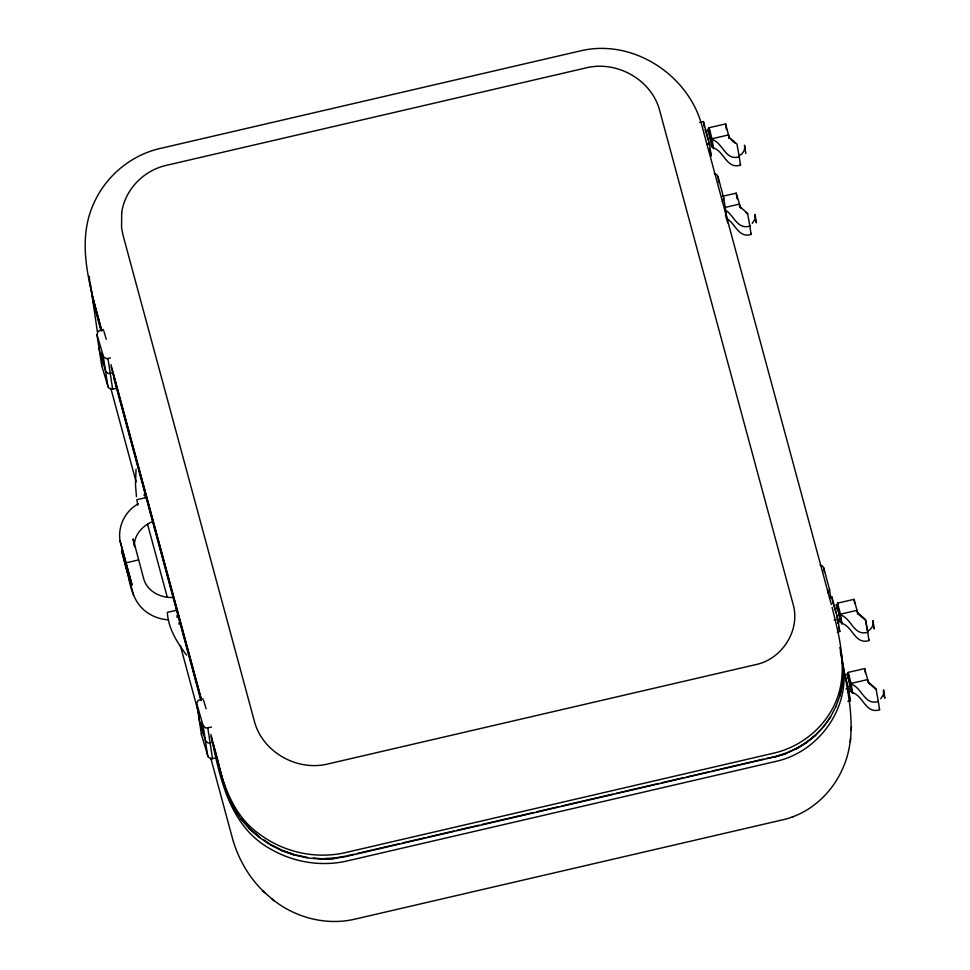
<?xml version="1.0" encoding="UTF-8"?>
<svg xmlns="http://www.w3.org/2000/svg" width="970" height="970" viewBox="0 0 970 970"><rect width="100%" height="100%" fill="white"/><g stroke="black" fill="none" stroke-linecap="round" stroke-linejoin="round"><path stroke-width="1.45" d="M134.43 546.619C133.69 535.525 142.044 526.286 151.659 521.981M272.231 899.154C294.771 917.474 325.593 925.744 354.135 919.33L783.178 819.711C809.368 813.672 831.072 794.115 842.081 769.901C859.905 732.277 846.943 689.937 840.36 651.234M851.199 730.386L851.49 726.639M850.326 741.844L850.617 738.206M136.03 469.274L135.485 484.491L136.443 496.664M145.124 497.61L145.039 496.604M99.401 347.49L99.279 349.855L105.669 371.389L108.276 373.559L112.738 372.929M101.814 363.253L101.692 365.617L108.313 387.588L111.174 389.419L116.388 388.376M199.238 716.927L199.117 719.303L205.507 740.837L208.113 742.996L212.575 742.365M201.651 732.689L201.53 735.066L208.15 757.024L211.011 758.855L216.225 757.812M839.923 695.575L835.813 706.851M177.146 617.49L176.964 615.55M178.941 624.146L179.086 622.619M835.946 706.475L830.405 717.254L823.615 726.748L815.576 735.284L806.422 742.717L796.309 748.925L806.397 742.583L815.576 735.284M725.305 215.873L726.118 213.642L725.245 209.932M830.526 716.757C816.619 739.346 792.332 754.005 766.445 758.431M752.235 223.367L754.927 219.305L755.121 214.443L756.394 222.797L755.509 220.481M880.712 698.788L883.403 694.726L883.597 689.864L884.87 698.218L883.985 695.902M722.298 201.59L723.79 198.207L717.97 176.54L716.612 174.527L714.272 173.703M828.065 592.997L829.568 589.614L823.748 567.935L822.378 565.922L820.038 565.11M739.552 155.503C743.299 153.672 745.481 149.283 744.523 145.197L745.797 153.551M868.029 630.924C871.775 629.093 873.958 624.704 873 620.618L874.285 628.972L873.388 626.656M138.419 503.782C124.196 511.299 116.4 528.917 120.874 544.461L132.09 585.128L120.05 540.569M785.409 753.787L775.176 756.867L785.409 753.787L796.285 748.791M792.247 816.982L792.999 816.776M103.341 329.436L97.934 331.34L96.988 334.905L103.608 356.875L106.482 358.694L110.447 357.978M203.191 698.873L198.135 700.461L196.68 703.383L203.057 725.414L205.822 728.046L211.521 727.1M699.697 122.414L703.432 121.553L709.422 143.705L711.313 156.097L709.446 149.174M710.125 134.806L709.046 127.749L725.596 123.905L729.367 138.176L729.246 137.425L736.957 144.081L739.261 156.825C725.208 161.044 723.147 143.063 712.138 139.51M711.677 141.753L713.532 148.628L712.016 138.758L728.567 134.915L729.113 138.455M706.936 144.287L709.422 143.705M722.407 196.352L736.194 193.151L740.765 208.126M725.378 207.362L739.164 204.161L739.964 207.422M145.354 497.731L136.879 499.695L137.716 505.115M138.613 559.933L125.857 562.903C129.095 579.866 130.926 600.103 145.694 611.427C152.242 616.471 160.317 619.418 168.574 619.818M177.219 610.094L167.337 612.385C168.21 628.451 177.158 642.601 186.567 655.114M829.423 597.556L831.908 596.974L837.898 619.127L839.79 631.519L837.304 632.101M839.038 613.052L837.522 603.17L854.073 599.327L857.844 613.598L865.543 620.266L867.75 632.246C853.685 636.453 851.624 618.484 840.614 614.932M839.414 614.422L842.009 624.049L840.493 614.18L857.056 610.336L857.589 613.877M834.164 620L837.898 619.127M849.417 680.879L848.12 672.416L864.67 668.572L868.32 682.092L876.031 688.748L878.335 701.492C864.282 705.699 862.221 687.73 851.211 684.177M850.375 685.05L852.606 693.295L851.09 683.426L867.641 679.582L868.441 682.844L876.14 689.512M846.01 688.955L848.495 688.373L843.257 668.985M847.901 701.346L850.387 700.764L848.495 688.373M346.908 855.843L354.244 854.134M357.19 853.454L399.786 843.56M402.72 842.881L424.751 837.765M427.697 837.086L454.13 830.938M457.064 830.259L479.107 825.143M482.041 824.464L533.548 812.496M536.507 811.817L558.611 806.688M561.557 805.997L613.149 794.018M616.096 793.339L658.836 783.408M661.795 782.729L683.898 777.588M686.845 776.909L708.961 771.768M711.907 771.089L763.487 759.11M775.151 756.745L345.32 856.68L333.704 858.608L320.585 859.117L307.49 857.965L294.601 855.067L282.197 850.714L294.601 855.067M345.429 856.183L333.813 858.111L325.071 858.45M320.585 859.117L333.704 858.608M711.543 145.245L711.507 143.827M833.679 605.11L836.079 612.991M313.431 857.977L320.706 858.62M173.254 597.447C160.535 598.223 146.64 591.106 143.511 578.047L133.108 538.932L134.005 544.8M296.165 855.006L307.611 857.468M143.79 494.967L144.675 495.197M294.747 854.691L282.331 850.338L270.594 844.482L263.343 839.632M713.411 147.876C724.42 151.417 726.481 169.398 740.546 165.179L740.34 164.027M841.899 623.298C852.897 626.838 854.97 644.82 869.023 640.6L868.817 639.448M852.485 692.544C863.494 696.084 865.555 714.065 879.62 709.846L879.414 708.694M282.221 850.836L270.472 844.979L259.584 837.583L249.775 829.035L259.584 837.583M725.827 217.983C735.272 222.518 737.94 238.487 751.144 234.425L750.926 233.273M726.263 210.623C734.169 216.031 737.612 229.89 749.859 226.071L747.555 213.327L739.843 206.671M210.781 758.14L232.897 839.996C238.814 859.978 249.726 878.662 265.04 892.885M731.162 139.728L735.102 143.136M745.7 212.381L747.664 214.091M259.717 837.207L249.908 828.659L241.312 818.971M262.821 890.957L274.219 900.875M249.787 829.156L241.203 819.48L233.976 808.822L228.253 797.376L224.531 786.537L211.072 736.715M238.911 815.43C223.27 794.648 220.833 767.743 213.182 743.65M837.607 622.619L838.007 623.237L837.534 619.745M844.409 674.356L846.107 679.934M848.204 691.865L848.604 692.483L848.435 690.676M133.666 595.41L121.626 550.839L127.434 573.173M711.325 145.403L712.125 147.222L707.797 129.095L707.967 130.901M837.365 607.911L836.843 606.492L837.11 609.221M839.511 619.248L840.129 620.667L839.753 617.938M839.802 620.824L840.602 622.643L838.662 612.385M847.962 677.157L847.44 675.738L847.707 678.466M850.108 688.494L850.726 689.912L850.581 688.494M850.399 690.07L851.199 691.889L848.689 679.327M103.766 330.843L106.263 339.318M203.603 700.291L206.101 708.755M101.413 355.808C99.437 345.393 105.318 370.673 101.219 355.178L101.826 358.5M201.251 725.245C199.638 716.842 204.343 736.097 201.481 726.409M709.264 133.811L708.282 131.544M848.338 678.479L847.004 673.762L846.883 674.368M709.046 127.749L712.016 138.758M837.522 603.17L840.493 614.18M838.674 627.372L839.79 631.519M831.326 604.504L701.746 125.009C687.912 74.435 632.658 38.557 580.824 50.792L159.031 148.737C130.574 155.54 106.094 176.103 94.078 202.742C75.005 243.482 91.01 289.205 101.401 329.982M832.114 607.438C839.838 638.357 848.908 672.501 835.243 703.068C824.124 727.949 800.977 746.621 774.569 752.962L344.726 852.775C315.153 859.335 283.107 852.084 259.014 833.8C226.883 811.005 219.729 769.925 210.89 734.399M848.12 672.416L851.09 683.426M840.469 652.931L841.257 655.853M849.271 696.618L850.387 700.764M91.992 294.419L101.862 330.964M110.956 364.575L201.408 699.309M112.847 372.371L201.336 699.794M101.28 330.479L92.586 298.323M111.138 366.902L201.214 700.304M100.977 330.588L93.472 302.81L90.089 282.816M113.611 377.354L200.911 700.401M213.157 745.712C221.56 785.421 232.727 828.719 271.358 849.465C293.801 862.306 320.9 866.743 346.193 861.166L776.048 761.353C818.159 752.138 849.659 709.143 843.294 666.063M110.835 388.327L136.115 481.872M147.573 524.261L167.325 597.35M180.359 645.584L199.323 715.751M837.546 608.02L839.438 616.314M838.165 610.845L836.273 604.516L836.443 606.323M848.144 677.266L848.762 680.091M201.493 725.839C197.783 714.32 205.034 740.559 201.057 724.614L201.663 727.936M709.616 134.66L711.228 141.656M849.259 681.631L850.714 688.397M846.664 682.237L847.719 686.93M708.148 139.959L705.336 129.689L705.226 130.307M836.625 615.38L837.122 617.684M708.646 142.263L709.058 144.324M839.79 647.463C844.045 663.347 844.337 680.212 839.802 696.072L842.251 684.747L843.124 673.18L842.409 661.576M867.422 630.33L865.434 619.503L857.722 612.846L857.844 613.598M867.641 631.664L868.914 640.03M878.238 700.91L879.511 709.276M854.073 599.327L854.728 603.558M864.67 668.572L865.325 672.804M831.908 596.974L832.963 603.861M829.471 589.13L830.841 598.102M823.748 567.935L824.427 572.421M739.164 156.243L740.437 164.609M749.761 225.489L751.035 233.855M725.596 123.905L726.457 129.556M736.194 193.151L737.054 198.802M723.705 197.734L727.524 222.712M717.97 176.54L718.891 182.518M703.432 121.553L704.269 127.058M207.81 728.046L212.515 758.77M203.057 725.414L207.75 756.139M196.825 704.341L201.53 735.066M107.973 358.609L112.678 389.322M103.22 355.978L107.912 386.69M97.376 331.691L91.071 288.83M96.988 334.905L101.692 365.617M90.222 282.44L90.477 286.647M89.337 276.232L89.761 283.228M100.613 353.238L102.383 360.209L100.686 353.274M121.686 212.721L121.577 227.853L123.057 235.334L254.334 721.11C262.349 752.174 297.281 771.611 328.066 763.923L755.4 664.705C782.026 659.37 800.844 630.221 792.999 603.861L659.733 110.725C651.719 79.661 616.799 60.213 586.001 67.912L166.319 165.361C143.718 170.368 124.863 189.587 121.686 212.721"/></g></svg>
